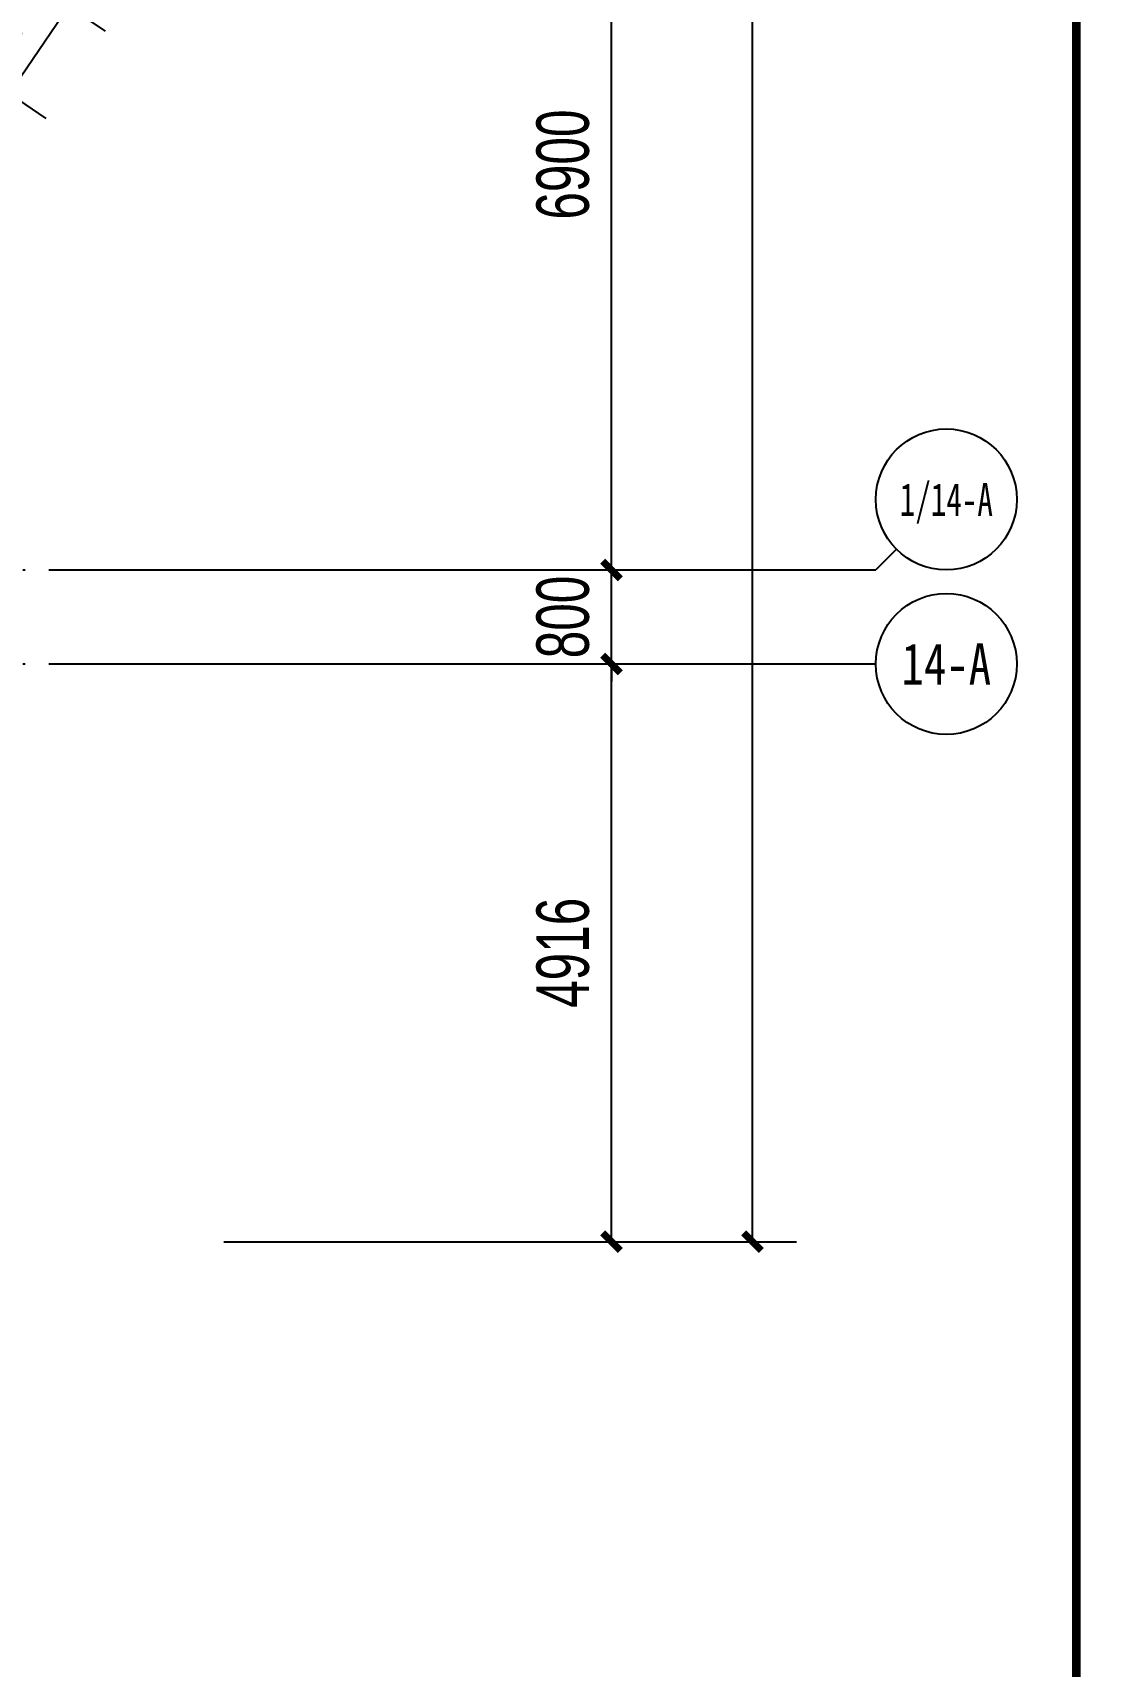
# Model space of a CAD drawing. Extents: x -409435 to 356702, y -107829 to 330904.
# Drawn here: x 119083 to 128171, y 80570 to 94472 of the extents above; entities that cross this region are included whole.
import ezdxf
from ezdxf.enums import TextEntityAlignment as Align
from ezdxf.xclip import XClip

# ---------------------------------------------------------------- set-up
doc = ezdxf.new("R2010")
doc.units = 0
doc.header["$LTSCALE"] = 1000
doc.header["$MEASUREMENT"] = 0
doc.header["$XCLIPFRAME"] = 0
doc.linetypes.add('104-14# 核心筒$0$DOTE', pattern=[2.42, 2, -0.2, 0.02, -0.2])
for name, color, linetype in [('01-标注_尺寸', 124, 'Continuous'), ('104-14# 核心筒$0$01-标注_轴线坐标', 132, 'Continuous'), ('104-14# 核心筒$0$A_AXIS-轴线', 36, '104-14# 核心筒$0$DOTE'), ('104-14# 核心筒$0$AXIS_TEXT', 7, 'Continuous'), ('AXIS_TEXT', 7, 'Continuous')]:
    doc.layers.add(name, color=color, linetype=linetype)
doc.styles.add('104-14# 核心筒$0$_TCH_AXIS', font='STXIHEI_0.TTF', dxfattribs={"width": 0.8})
doc.styles.add('104-14# 核心筒$0$_TCH_DIM_T3', font='ros.shx', dxfattribs={"width": 0.705882, "bigfont": 'jd.shx'})
doc.styles.add('_TCH_DIM_T3', font='ros.shx', dxfattribs={"width": 0.705882, "bigfont": 'jd.shx'})
doc.styles.add('COMPLEX', font='COMPLEX')
doc.dimstyles.new('104-14# 核心筒$0$_TCH_ARCH&&150', dxfattribs={"dimtxt": 446.25, "dimasz": 150, "dimexe": 375, "dimexo": 450, "dimgap": 189.375, "dimtad": 1, "dimdec": 0, "dimzin": 0, "dimdsep": 46, "dimtxsty": '104-14# 核心筒$0$_TCH_DIM_T3', "dimblk": '104-14# 核心筒$0$_ArchTick', "dimcen": 0.09, "dimclrt": 7, "dimazin": 2, "dimtfac": 1, "dimtdec": 0, "dimtix": 1, "dimtmove": 2, "dimatfit": 3, "dimfxl": 0, "dimtolj": 1, "dimtzin": 0, "dimarcsym": 0})
doc.dimstyles.new('_TCH_ARCH&&150', dxfattribs={"dimtxt": 446.25, "dimasz": 150, "dimexe": 375, "dimexo": 450, "dimgap": 189.375, "dimtad": 1, "dimdec": 0, "dimzin": 0, "dimdsep": 46, "dimtxsty": '_TCH_DIM_T3', "dimblk": 'ARCHTICK', "dimcen": 0.09, "dimclrt": 7, "dimazin": 2, "dimtfac": 1, "dimtdec": 0, "dimtix": 1, "dimtmove": 2, "dimatfit": 3, "dimfxl": 0, "dimtolj": 1, "dimtzin": 0, "dimarcsym": 0})

# ---------------------------------------------------------------- blocks, each defined once
blk = doc.blocks.new('图框-A1+1-4')
at = {"const_width": 0.5}
blk.add_lwpolyline([(976, 584), (25, 584), (25, 10), (976, 10)], close=True, dxfattribs=at)
blk = doc.blocks.new('图签信息')
at = {"const_width": 0.5}
blk.add_lwpolyline([(-65, 0), (0, 0), (0, 500.5), (-65, 500.5)], close=True, dxfattribs=at)
blk = doc.blocks.new('图签-A1')
at = {"color": 2}
blk.add_blockref('图签信息', (0, 0), dxfattribs=at)
blk = doc.blocks.new('_AXISO')
blk.add_circle((0, 0), 0.5)
at = {"layer": 'AXIS_TEXT', "style": 'COMPLEX', "width": 1.041667}
blk.add_attdef('A', text='', height=0.56, dxfattribs=at).set_placement((-0.25, -0.28), (0.25, -0.28), align=Align.FIT)
blk = doc.blocks.new('104-14# 核心筒$0$_ArchTick')
at = {"color": 0, "linetype": 'ByBlock', "const_width": 0.4}
blk.add_lwpolyline([(-0.5, -0.5), (0.5, 0.5)], dxfattribs=at)
blk = doc.blocks.new('*D2749')
at = {"layer": '104-14# 核心筒$0$01-标注_轴线坐标', "color": 0, "lineweight": -2, "transparency": 16777216}
for p, q in [((120710, 133825), (125585, 133825)), ((125210, 84184), (125210, 133825)), ((120710, 84184), (125585, 84184))]:
    blk.add_line(p, q, dxfattribs=at)
at = {"layer": 'Defpoints', "color": 0, "transparency": 16777216}
for p in [(120260, 133825), (125210, 133825), (120260, 84184)]:
    blk.add_point(p, dxfattribs=at)
at = {"layer": '104-14# 核心筒$0$01-标注_轴线坐标', "color": 0, "lineweight": -2, "transparency": 16777216, "xscale": 150, "yscale": 150, "zscale": 150}
for p, rotation in [((125210, 133825), 90), ((125210, 84184), 270)]:
    blk.add_blockref('104-14# 核心筒$0$_ArchTick', p, dxfattribs=dict(at, rotation=rotation))
at = {"layer": '104-14# 核心筒$0$01-标注_轴线坐标', "color": 7, "transparency": 16777216, "insert": (124797, 109004), "char_height": 446.2, "attachment_point": 5, "rotation": 90, "style": '104-14# 核心筒$0$_TCH_DIM_T3'}
blk.add_mtext('\\A1;49641', dxfattribs=at)
blk = doc.blocks.new('*D2750')
at = {"layer": '104-14# 核心筒$0$01-标注_轴线坐标', "color": 0, "lineweight": -2, "transparency": 16777216}
for p, q in [((120710, 89100), (124385, 89100)), ((124010, 84184), (124010, 89100)), ((120710, 84184), (124385, 84184))]:
    blk.add_line(p, q, dxfattribs=at)
at = {"layer": 'Defpoints', "color": 0, "transparency": 16777216}
for p in [(120260, 89100), (124010, 89100), (120260, 84184)]:
    blk.add_point(p, dxfattribs=at)
at = {"layer": '104-14# 核心筒$0$01-标注_轴线坐标', "color": 0, "lineweight": -2, "transparency": 16777216, "xscale": 150, "yscale": 150, "zscale": 150}
for p, rotation in [((124010, 89100), 90), ((124010, 84184), 270)]:
    blk.add_blockref('104-14# 核心筒$0$_ArchTick', p, dxfattribs=dict(at, rotation=rotation))
at = {"layer": '104-14# 核心筒$0$01-标注_轴线坐标', "color": 7, "transparency": 16777216, "insert": (123597, 86642), "char_height": 446.2, "attachment_point": 5, "rotation": 90, "style": '104-14# 核心筒$0$_TCH_DIM_T3'}
blk.add_mtext('\\A1;4916', dxfattribs=at)
blk = doc.blocks.new('*D2751')
at = {"layer": '104-14# 核心筒$0$01-标注_轴线坐标', "color": 0, "lineweight": -2, "transparency": 16777216}
for p, q in [((124010, 89900), (124010, 90050)), ((120710, 89900), (124385, 89900)), ((124010, 89100), (124010, 89900)), ((120710, 89100), (124385, 89100)), ((124010, 89100), (124010, 88950))]:
    blk.add_line(p, q, dxfattribs=at)
at = {"layer": 'Defpoints', "color": 0, "transparency": 16777216}
for p in [(120260, 89900), (124010, 89900), (120260, 89100)]:
    blk.add_point(p, dxfattribs=at)
at = {"layer": '104-14# 核心筒$0$01-标注_轴线坐标', "color": 0, "lineweight": -2, "transparency": 16777216, "xscale": 150, "yscale": 150, "zscale": 150}
for p, rotation in [((124010, 89900), 270), ((124010, 89100), 90)]:
    blk.add_blockref('104-14# 核心筒$0$_ArchTick', p, dxfattribs=dict(at, rotation=rotation))
at = {"layer": '104-14# 核心筒$0$01-标注_轴线坐标', "color": 7, "transparency": 16777216, "insert": (123597, 89500), "char_height": 446.2, "attachment_point": 5, "rotation": 90, "style": '104-14# 核心筒$0$_TCH_DIM_T3'}
blk.add_mtext('\\A1;800', dxfattribs=at)
blk = doc.blocks.new('*D2752')
at = {"layer": '104-14# 核心筒$0$01-标注_轴线坐标', "color": 0, "lineweight": -2, "transparency": 16777216}
for p, q in [((120710, 96800), (124385, 96800)), ((124010, 89900), (124010, 96800)), ((120710, 89900), (124385, 89900))]:
    blk.add_line(p, q, dxfattribs=at)
at = {"layer": 'Defpoints', "color": 0, "transparency": 16777216}
for p in [(120260, 96800), (124010, 96800), (120260, 89900)]:
    blk.add_point(p, dxfattribs=at)
at = {"layer": '104-14# 核心筒$0$01-标注_轴线坐标', "color": 0, "lineweight": -2, "transparency": 16777216, "xscale": 150, "yscale": 150, "zscale": 150}
for p, rotation in [((124010, 96800), 90), ((124010, 89900), 270)]:
    blk.add_blockref('104-14# 核心筒$0$_ArchTick', p, dxfattribs=dict(at, rotation=rotation))
at = {"layer": '104-14# 核心筒$0$01-标注_轴线坐标', "color": 7, "transparency": 16777216, "insert": (123597, 93350), "char_height": 446.2, "attachment_point": 5, "rotation": 90, "style": '104-14# 核心筒$0$_TCH_DIM_T3'}
blk.add_mtext('\\A1;6900', dxfattribs=at)
blk = doc.blocks.new('_ArchTick')
at = {"color": 0, "linetype": 'ByBlock', "const_width": 0.4}
blk.add_lwpolyline([(-0.5, -0.5), (0.5, 0.5)], dxfattribs=at)
blk = doc.blocks.new('*D1607')
at = {"layer": '01-标注_尺寸', "color": 0, "lineweight": -2, "transparency": 16777216}
for p, q in [((118171, 94432), (119195, 93741)), ((118884, 93951), (118968, 94075)), ((118380, 93205), (118884, 93951)), ((117667, 93687), (118691, 92995)), ((118380, 93205), (118296, 93081))]:
    blk.add_line(p, q, dxfattribs=at)
at = {"layer": 'Defpoints', "color": 0, "transparency": 16777216}
for p in [(117798, 94684), (117294, 93939), (118884, 93951)]:
    blk.add_point(p, dxfattribs=at)
at = {"layer": '01-标注_尺寸', "color": 0, "lineweight": -2, "transparency": 16777216, "xscale": 150, "yscale": 150, "zscale": 150}
for p, rotation in [((118884, 93951), 235.9518973651011), ((118380, 93205), 55.95189736510107)]:
    blk.add_blockref('_ArchTick', p, dxfattribs=dict(at, rotation=rotation))
at = {"layer": '01-标注_尺寸', "color": 7, "transparency": 16777216, "insert": (118290, 93809), "char_height": 446.2, "attachment_point": 5, "rotation": 55.9519, "style": '_TCH_DIM_T3'}
blk.add_mtext('\\A1;900', dxfattribs=at)
blk = doc.blocks.new('*D1608')
at = {"layer": '01-标注_尺寸', "color": 0, "lineweight": -2, "transparency": 16777216}
for p, q in [((118675, 95178), (119699, 94486)), ((119388, 94696), (119472, 94821)), ((118884, 93951), (119388, 94696)), ((118171, 94432), (119195, 93741)), ((118884, 93951), (118800, 93826))]:
    blk.add_line(p, q, dxfattribs=at)
at = {"layer": 'Defpoints', "color": 0, "transparency": 16777216}
for p in [(118302, 95430), (117798, 94684), (119388, 94696)]:
    blk.add_point(p, dxfattribs=at)
at = {"layer": '01-标注_尺寸', "color": 0, "lineweight": -2, "transparency": 16777216, "xscale": 150, "yscale": 150, "zscale": 150}
for p, rotation in [((119388, 94696), 235.9518973651014), ((118884, 93951), 55.9518973651014)]:
    blk.add_blockref('_ArchTick', p, dxfattribs=dict(at, rotation=rotation))
at = {"layer": '01-标注_尺寸', "color": 7, "transparency": 16777216, "insert": (118794, 94554), "char_height": 446.2, "attachment_point": 5, "rotation": 55.9519, "style": '_TCH_DIM_T3'}
blk.add_mtext('\\A1;900', dxfattribs=at)
blk = doc.blocks.new('104-14# 核心筒')
at = {"layer": '104-14# 核心筒$0$01-标注_轴线坐标'}
for p, q in [((126435.7, 90075.7), (126259.9, 89900)), ((120259.9, 89900), (126259.9, 89900)), ((120259.9, 89100), (126259.9, 89100))]:
    blk.add_line(p, q, dxfattribs=at)
at = {"layer": '104-14# 核心筒$0$A_AXIS-轴线'}
for p, q in [((68400, 89900), (120259.9, 89900)), ((68400, 89100), (120259.9, 89100))]:
    blk.add_line(p, q, dxfattribs=at)
at = {"layer": '104-14# 核心筒$0$01-标注_轴线坐标'}
ref = blk.add_blockref('_AXISO', (126859.9, 90500), dxfattribs=dict(at, xscale=1200, yscale=1200, zscale=1200))
ref.add_attrib('A', '1/14-A', dxfattribs={"layer": '104-14# 核心筒$0$AXIS_TEXT', "height": 278.55, "style": '104-14# 核心筒$0$_TCH_AXIS', "width": 0.837746}).set_placement((126463.7, 90360.7), (127256.2, 90360.7), align=Align.FIT)
ref = blk.add_blockref('_AXISO', (126859.9, 89100), dxfattribs=dict(at, xscale=1200, yscale=1200, zscale=1200))
ref.add_attrib('A', '14-A', dxfattribs={"layer": '104-14# 核心筒$0$AXIS_TEXT', "height": 353.32, "style": '104-14# 核心筒$0$_TCH_AXIS', "width": 0.923853}).set_placement((126478.9, 88923.3), (127241, 88923.3), align=Align.FIT)
for p1, p2, distance, picture, middle in [((120259.9, 84183.6), (120259.9, 133825), -4950, '*D2749', (124797.4, 109004.3)), ((120259.9, 89900), (120259.9, 96800), -3750, '*D2752', (123597.4, 93350)), ((120259.9, 89100), (120259.9, 89900), -3750, '*D2751', (123597.4, 89500)), ((120259.9, 84183.6), (120259.9, 89100), -3750, '*D2750', (123597.4, 86641.8))]:
    dim = blk.add_aligned_dim(p1=p1, p2=p2, distance=distance, dimstyle='104-14# 核心筒$0$_TCH_ARCH&&150', dxfattribs=at)
    dim.commit()
    dim.dimension.update_dxf_attribs({"geometry": picture, "text_midpoint": middle})
blk = doc.blocks.new('X-104 14#平面')
ref = blk.add_blockref('104-14# 核心筒', (0, 0))
XClip(ref).set_block_clipping_path([(-38664.3623821461, -25500), (139216.5485069363, 330900)])
at = {"xscale": 150, "yscale": 150, "zscale": 150}
for name, p in [('图框-A1+1-4', (-18433.5, 63600)), ('图签-A1', (137716.5, 65100))]:
    blk.add_blockref(name, p, dxfattribs=at)

msp = doc.modelspace()

# ---------------------------------------------------------------- block references
msp.add_blockref('X-104 14#平面', (0, 0))

# ---------------------------------------------------------------- dimensions: what is measured, and where the dimension line sits
at = {"layer": '01-标注_尺寸'}
for p1, p2, picture, middle in [((117798.1, 94684.3), (118302, 95430), '*D1608', (118794.2, 94554.4)), ((117294.2, 93938.6), (117798.1, 94684.3), '*D1607', (118290.3, 93808.7))]:
    dim = msp.add_aligned_dim(p1=p1, p2=p2, distance=-1310.6, dimstyle='_TCH_ARCH&&150', dxfattribs=at)
    dim.commit()
    dim.dimension.update_dxf_attribs({"geometry": picture, "text_midpoint": middle})

doc.saveas('drawing.dxf')
